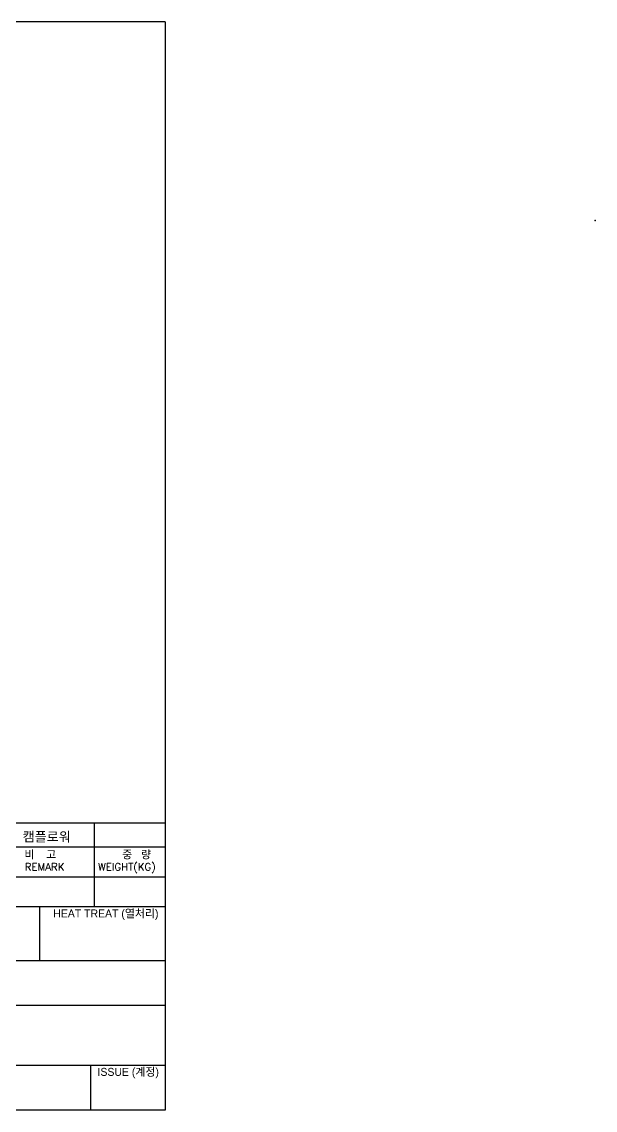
# Model space of a CAD drawing. Extents: x -2917 to 6643, y 8514 to 10799.
# Drawn here: x -1520 to -982, y 8528 to 9549 of the extents above; entities that cross this region are included whole.
import ezdxf

# ---------------------------------------------------------------- set-up
doc = ezdxf.new("R2010")
doc.units = 0
doc.header["$LTSCALE"] = 15
doc.header["$MEASUREMENT"] = 0
doc.linetypes.add('PHANTOM2', pattern=[31.75, 15.875, -3.175, 3.175, -3.175, 3.175, -3.175])
for name, color, linetype in [('3', 3, 'Continuous'), ('4', 4, 'Continuous'), ('DG', 4, 'Continuous')]:
    doc.layers.add(name, color=color, linetype=linetype)
doc.styles.get("Standard").update_dxf_attribs({"font": 'txt.shx'})

msp = doc.modelspace()

# ---------------------------------------------------------------- linework, layer by layer
at = {"color": 6}
for p, q in [((-1385.398, 9548.619), (-2828.818, 9548.619)), ((-1385.398, 9548.619), (-1385.398, 8528.019)), ((-1385.398, 8797.137), (-1889.845, 8797.137)), ((-1451.957, 8797.137), (-1451.957, 8718.587)), ((-1385.398, 8774.637), (-1889.845, 8774.637)), ((-1385.398, 8746.612), (-1889.845, 8746.612)), ((-1385.398, 8718.587), (-2057.993, 8718.587)), ((-1385.398, 8668.143), (-1721.696, 8668.143)), ((-1385.398, 8626.105), (-1721.696, 8626.105)), ((-1385.398, 8570.056), (-1721.696, 8570.056)), ((-1385.398, 8528.019), (-2828.818, 8528.019))]:
    msp.add_line(p, q, dxfattribs=at)
at = {"color": 5}
for p, q in [((-1385.398, 8774.637), (-2198.117, 8774.637)), ((-1503.403, 8718.587), (-1503.403, 8668.143)), ((-1455.46, 8570.056), (-1455.46, 8528.019))]:
    msp.add_line(p, q, dxfattribs=at)
at = {"layer": 'DG', "color": 1}
msp.add_point((-982.486, 9362.2), dxfattribs=at)

# ---------------------------------------------------------------- texts
for s, p in [('REMARK', (-1517.141, 8752.719)), ('WEIGHT(KG)', (-1448.395, 8752.719))]:
    msp.add_text(s, height=7.0062).set_placement(p)
at = {"layer": '3', "color": 7, "char_height": 7.50263, "attachment_point": 4}
for s, insert in [('\\f굴림|b0|i0|c129|p2;비    고', (-1517.433, 8767.437)), ('\\f굴림|b0|i0|c129|p2;중   량', (-1425.779, 8767.437)), ('\\f굴림|b0|i0|c129|p2;HEAT TREAT (열처리)', (-1490.381, 8711.387)), ('\\f굴림|b0|i0|c129|p2;ISSUE (계정)', (-1448.933, 8562.856))]:
    msp.add_mtext(s, dxfattribs=dict(at, insert=insert))
at = {"layer": '4', "color": 6, "linetype": 'PHANTOM2', "insert": (-1519.123, 8789.003), "char_height": 9, "width": 47.86658, "attachment_point": 1}
msp.add_mtext('캠플로워', dxfattribs=at)

doc.saveas('drawing.dxf')
